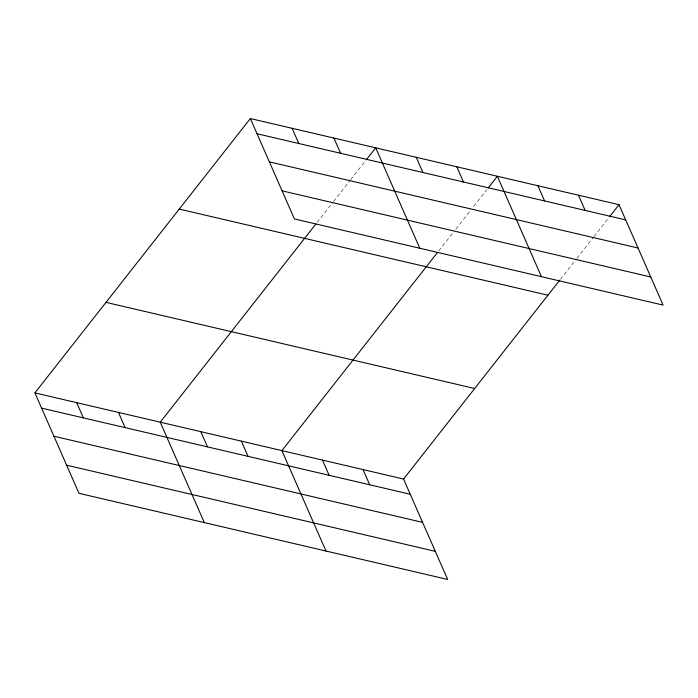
<?xml version="1.0" encoding="UTF-8"?>
<svg xmlns="http://www.w3.org/2000/svg" width="698" height="698" viewBox="0 0 698 698"><rect width="100%" height="100%" fill="white"/><g stroke="black" fill="none" stroke-linecap="round" stroke-linejoin="round"><path stroke-width="0.52" stroke-dasharray="3.49 2.62" d="M317.11 222.444L332.911 202.324M333.565 201.486L350.021 180.52M350.684 179.683L365.822 160.4M438.772 250.87L453.255 232.425M455.881 229.075L470.365 210.63M473.663 206.434L486.829 189.673M560.433 279.296L576.225 259.176M576.888 258.339L593.344 237.381M594.007 236.543L609.145 217.261"/><path stroke-width="1.05" d="M34.9 392.895L403.566 479.046L447.654 579.462L78.979 493.312L34.9 392.895L250.346 118.538L619.021 204.689L663.1 305.105L294.434 218.954L250.346 118.538M315.793 224.119L160.252 422.185L204.331 522.601M366.485 159.563L375.699 147.828L419.777 248.244M437.454 252.545L281.905 450.611L325.992 551.027M488.146 187.998L497.36 176.254L541.439 276.67M403.566 479.046L559.77 280.134M609.808 216.424L619.021 204.689M257.03 133.754L625.696 219.896M269.367 161.866L638.042 248.017M282.088 190.842L650.754 276.984M179.255 209.077L547.921 295.219M106 302.365L474.666 388.507M41.575 408.112L410.25 494.254M53.921 436.233L422.587 522.374M66.633 465.2L435.308 551.341M578.468 195.204L585.142 210.421M537.914 185.729L544.588 200.945M456.806 166.778L463.481 181.995M416.252 157.303L422.927 172.519M333.914 138.064L340.589 153.281M292.13 128.301L298.814 143.518M363.012 469.571L369.696 484.778M322.459 460.095L329.142 475.303M241.351 441.136L248.034 456.352M200.797 431.661L207.481 446.877M118.468 412.422L125.143 427.638M76.684 402.659L83.359 417.875"/></g></svg>
